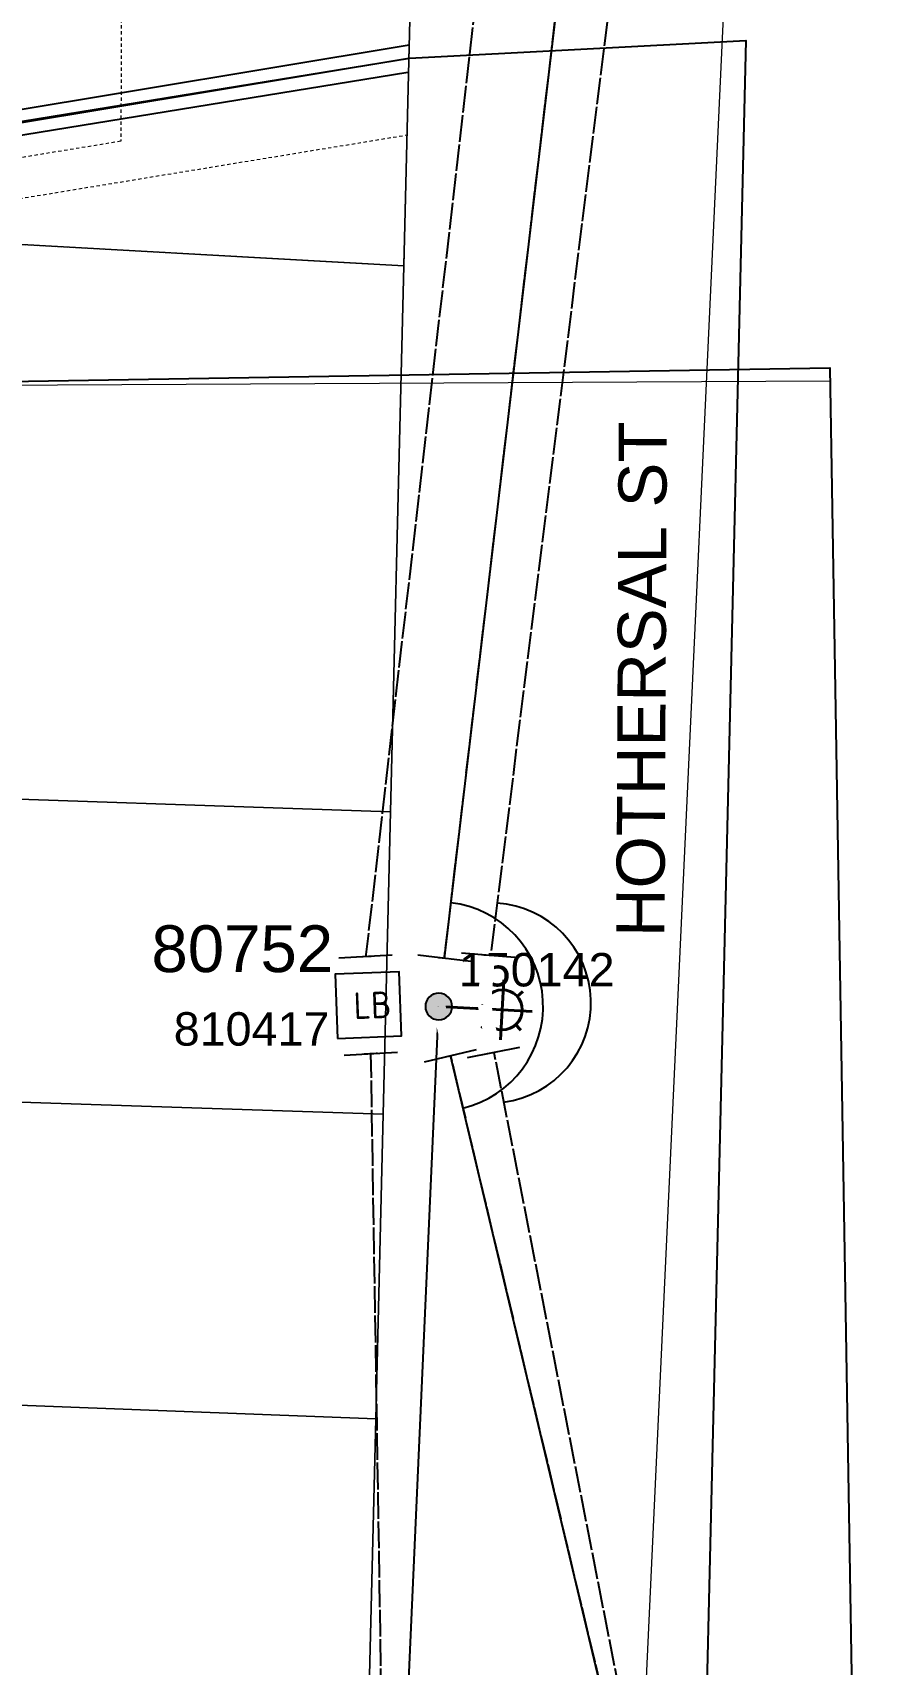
# Model space of a CAD drawing. Header units: metres. Extents: x 299415 to 303661, y 6161831 to 6163370.
# Drawn here: x 303184.9 to 303216.8, y 6162319.7 to 6162380.7 of the extents above; entities that cross this region are included whole.
import ezdxf
from ezdxf.enums import TextEntityAlignment as Align

# ---------------------------------------------------------------- set-up
doc = ezdxf.new("R2010")
doc.units = ezdxf.units.M
for name, pattern in [('Cable Exist OH', [1, 1, 0]), ('CHAIN', [6, 3, -1, 1, -1]), ('HIDDEN', [0.375, 0.25, -0.125]), ('HIDDEN2', [0.1875, 0.125, -0.0625])]:
    doc.linetypes.add(name, pattern=pattern)
doc.layers.get('0').update_dxf_attribs({"color": 6})
for name, color, linetype in [('_USER 02 POLENUMEXT', 7, 'Continuous'), ('_USER 08 SLIGHTNUMEXT', 7, 'Continuous'), ('_USER 16 DUCTLOCATION', 7, 'Continuous'), ('Equip_LV_NEW', 2, 'Continuous'), ('Equip_SP_HV_EXT', 7, 'Continuous'), ('Equip_SP_HV_NEW', 2, 'Continuous'), ('Equip_SP_SL_MOD', 3, 'Continuous'), ('Mains_HV_MOD', 3, 'Continuous'), ('Mains_HV_NEW_U97', 2, 'Continuous'), ('Mains_LV_MOD', 3, 'Continuous'), ('Mains_LV_NEW_T84', 2, 'Continuous'), ('OH_Details_SP_MISC', 7, 'Continuous'), ('SupportsOH_SP_TR_HV_LV_SL_MOD', 3, 'Continuous'), ('Trench_SP_NEW', 2, 'Continuous')]:
    doc.layers.add(name, color=color, linetype=linetype)
for name, color, linetype, lineweight in [('Cadastre Land Parcels_SP_EXT', 9, 'Continuous', 5), ('Cadastre Other Property_SP_EXT', 9, 'HIDDEN', 5), ('Cadastre Road Names_SP_HV_LV_SL_EXT', 9, 'Continuous', 5), ('Cadastre Roads_SP_EXT', 9, 'Continuous', 5)]:
    doc.layers.add(name, color=color, linetype=linetype, lineweight=lineweight)
doc.styles.add('iecARIAL', font='arial.ttf', dxfattribs={"height": 2})
doc.styles.add('POLE_LABEL', font='arial.ttf')
doc.styles.get("Standard").update_dxf_attribs({"font": 'arial.ttf'})
doc.linetypes.add('Cable New UG', pattern='A,7,-0.25,["x",Standard,S=2,R=0,X=0.2,Y=-0.8],-2.1', length=9.35)
doc.linetypes.add('Cable xx', pattern='A,7,-3.3,["XX",Standard,S=1.5,R=0,X=-2.54,Y=-0.8],-1', length=11.3)
doc.linetypes.add('IE Trench HV', pattern='A,7,-0.2,["/",Standard,S=3,R=0,X=0.6,Y=-1.4],-2.5', length=9.7)

# ---------------------------------------------------------------- blocks, each defined once
blk = doc.blocks.new('*U62')
at = {"lineweight": 40}
for p, q in [((3.37, 1.28), (3.74, 0.87)), ((4.86, 2), (4.63, -2.5)), ((0, 0), (3.25, -0.17)), ((6.28, 1.13), (5.86, 0.75)), ((2.5, -0.13), (6.99, -0.37)), ((3.21, -1.63), (3.63, -1.25)), ((6.13, -1.78), (5.75, -1.36))]:
    blk.add_line(p, q, dxfattribs=at)
blk.add_circle((4.75, -0.25), 1.5, dxfattribs=at)
for tag, p, height, flags in [('CONSTRUCTED_VOLTAGE', (0.98, -0.65), 0.2, 9), ('CONTROL_TYPE', (0.98, -0.85), 0.2, 9), ('LANTERN_PURPOSE', (0.98, -1.05), 0.2, 9), ('LANTERN_TYPE', (0.98, -1.25), 0.2, 9), ('LNUMBER', (2.18, -3.25), 2.5, 8), ('OPERATING_VOLTAGE', (0.98, -1.65), 0.2, 9), ('ORIENTATION', (0.98, -1.85), 0.2, 9), ('OWNED_BY', (0.98, -2.05), 0.2, 9), ('STATE', (0.98, -2.25), 0.2, 9), ('NO_PHASES', (0.98, -1.45), 0.2, 9), ('USAGE', (0.98, -2.45), 0.2, 9), ('CEXIST', (0.98, -2.65), 0.2, 9), ('CNEW', (0.98, -2.85), 0.2, 9), ('CNUMBER', (0.98, -3.05), 0.2, 9), ('CREMOVE', (0.98, -3.25), 0.2, 9), ('CREPLACE', (0.98, -3.45), 0.2, 9), ('LKINGHEIGHT', (0.98, -3.65), 0.2, 9), ('LBRACKET', (0.98, -3.85), 0.2, 9), ('LBRACKETVOCAB', (0.98, -4.05), 0.2, 9), ('LCATEGORY', (0.98, -4.25), 0.2, 9), ('LCHARGE1', (0.98, -4.45), 0.2, 9), ('LCHARGE1PERCENT', (0.98, -4.65), 0.2, 9), ('LCHARGE2', (0.98, -4.85), 0.2, 9), ('LCHARGE2PERCENT', (0.98, -5.05), 0.2, 9), ('LCHARGE3', (0.98, -5.25), 0.2, 9), ('LCHARGE3PERCENT', (0.98, -5.45), 0.2, 9), ('LEXIST', (0.98, -5.65), 0.2, 9), ('LLAMP', (0.98, -5.85), 0.2, 9), ('LLAMPVOCAB', (0.98, -6.05), 0.2, 9), ('LMAST', (0.98, -6.25), 0.2, 9), ('LMASTVOCAB', (0.98, -6.45), 0.2, 9), ('LNEW', (0.98, -6.65), 0.2, 9), ('LANTNUMBER', (0.98, -6.85), 0.2, 9), ('LOUTREACH', (0.98, -7.25), 0.2, 9), ('LOUTREACHVOCAB', (0.98, -7.45), 0.2, 9), ('LRATECODE', (0.98, -7.65), 0.2, 9), ('LREMOVE', (0.98, -7.85), 0.2, 9), ('LREPLACE', (0.98, -8.05), 0.2, 9), ('LTYPE', (0.98, -8.25), 0.2, 9), ('LTYPEVOCAB', (0.98, -8.45), 0.2, 9), ('LEGEND', (0.98, -8.65), 0.2, 9), ('STREETNAME', (0.98, -9.25), 0.2, 9), ('SUBURB', (0.98, -9.45), 0.2, 1), ('LOCATION', (0.98, -8.85), 0.2, 9), ('NOTES', (0.98, -9.05), 0.2, 9)]:
    blk.add_attdef(tag, p, '', height=height, dxfattribs=dict(flags=flags))
at = {"layer": '_USER 08 SLIGHTNUMEXT', "style": 'iecARIAL', "flags": 8}
blk.add_attdef('ASSET_NUM', (1.5, 1.5), '', height=2.5, dxfattribs=at)
blk = doc.blocks.new('POLE_EXT')
blk.add_hatch(color=256).paths.add_polyline_path([(-1, 0, 1), (1, 0, 1)])
blk.add_lwpolyline([(-1, 0, 1), (1, 0, 1)], format="xyb", close=True)
for tag, height, flags, p in [('pNumber', 2.5, 8, (-17.84, 2.07)), ('OWNED_BY', 0.2, 9, (1.35, -0.4)), ('SPECIAL_USE', 0.2, 9, (1.35, -0.8)), ('STATE', 0.2, 9, (1.35, -1)), ('PARENT', 0.2, 9, (1.35, -0.6)), ('USAGE', 0.2, 9, (1.35, -1.2)), ('cLV', 0.2, 9, (1.35, -1.4)), ('hDepth', 0.2, 9, (1.35, -1.6)), ('hDia', 0.2, 9, (1.35, -1.8)), ('cHV', 0.2, 9, (1.35, -2)), ('LBRACKET', 0.2, 9, (1.35, -2.2)), ('LExisting', 0.2, 9, (1.35, -2.4)), ('cLinedev', 0.2, 9, (1.35, -3.4)), ('LANTNUMBER', 0.2, 9, (1.35, -2.6)), ('LOther', 0.2, 9, (1.35, -2.8)), ('LRemove', 0.2, 9, (1.35, -3)), ('LEGEND', 0.2, 9, (1.35, -3.2)), ('LOCATION', 0.2, 9, (1.35, -3.6)), ('pExisting', 0.2, 9, (1.35, -3.8)), ('pFooting', 0.2, 9, (1.35, -4.4)), ('pNew', 0.2, 9, (1.35, -4.6)), ('PFNUMBER', 0.2, 9, (1.35, -4)), ('NEWPFNUMBER', 0.2, 9, (1.35, -4.2)), ('pRelocate', 0.2, 9, (1.35, -5)), ('pRemove', 0.2, 9, (1.35, -5.2)), ('pReplace', 0.2, 9, (1.35, -5.4)), ('pStay', 0.2, 9, (1.35, -5.6)), ('pType', 0.2, 9, (1.35, -5.8)), ('cspan', 0.2, 9, (1.35, -6)), ('STREETNAME', 0.2, 9, (1.35, -6.2)), ('SUBURB', 0.2, 9, (1.35, -6.4)), ('OPERATED_BY', 0.2, 9, (1.36, -7.01)), ('NOTES', 0.2, 9, (1.35, -6.6)), ('MAINTAINED_BY', 0.2, 9, (1.36, -6.81))]:
    blk.add_attdef(tag, text='', height=height, dxfattribs=dict(flags=flags)).set_placement(p, align=Align.MIDDLE_LEFT)
at = {"style": 'POLE_LABEL', "flags": 9}
for tag, p in [('STRUCTURE_PLANT_NUMBER', (1.35, 0.03)), ('STREET_CODE', (1.35, -0.2))]:
    blk.add_attdef(tag, text='', height=0.2, dxfattribs=at).set_placement(p, align=Align.MIDDLE_LEFT)
at = {"flags": 1}
blk.add_attdef('Z', (1.35, -7.33), '', height=0.2, dxfattribs=at)
at = {"layer": '_USER 02 POLENUMEXT', "style": 'POLE_LABEL', "flags": 8}
blk.add_attdef('ASSET_NUM', text='', height=2.5, dxfattribs=at).set_placement((2, 2), align=Align.MIDDLE_LEFT)
blk = doc.blocks.new('*U58')
blk.add_lwpolyline([(-7.66, -2.09), (-2.86, -2.09), (-2.86, 2.71), (-7.66, 2.71)], close=True)
at = {"insert": (-6.36, 1.29), "char_height": 2, "width": 2.9628, "attachment_point": 1}
blk.add_mtext('{\\Fisocp|c0;LB}', dxfattribs=at)
for tag, height, flags, p in [('ASSET_NUM', 2.5, 8, (2, 2)), ('STREET_CODE', 0.2, 9, (1.5, 0)), ('ACTUAL_STATUS', 0.2, 9, (1.5, -0.2)), ('CONSTRUCTED_VOLTAGE', 0.2, 9, (1.5, -0.4)), ('OPERATING_VOLTAGE', 0.2, 9, (1.5, -0.8)), ('ORIENTATION', 0.2, 9, (1.5, -1)), ('OWNED_BY', 0.2, 9, (1.5, -1.2)), ('NO_PHASES', 0.2, 9, (1.5, -0.6)), ('OPERATED_BY', 0.2, 9, (1.5, -1.4)), ('STATE', 0.2, 9, (1.5, -1.8)), ('SWITCH_TYPE', 0.2, 9, (1.5, -2)), ('MAINTAINED_BY', 0.2, 9, (1.5, -1.6)), ('USAGE', 0.2, 9, (1.5, -2.2)), ('LEGEND', 0.2, 9, (1.5, -2.4)), ('STREETNAME', 0.2, 9, (1.5, -2.8)), ('SUBURB', 0.2, 9, (1.5, -3)), ('Z', 0.2, 1, (1.5, -3.6)), ('LOCATION', 0.2, 9, (1.5, -2.6)), ('NOTES', 0.2, 9, (1.5, -3.2)), ('LABEL_ALIGNMENT', 0.2, 9, (1.5, -3.4))]:
    blk.add_attdef(tag, text='', height=height, dxfattribs=dict(flags=flags)).set_placement(p, align=Align.MIDDLE_LEFT)
blk = doc.blocks.new('HV_End Shackle_NEW')
for tag, flags, p in [('CONNECTOR_TYPE', 9, (1.5, 0)), ('OPERATING_VOLTAGE', 9, (1.5, -0.6)), ('CONSTRUCTED_VOLTAGE', 9, (1.5, -0.2)), ('NO_PHASES', 9, (1.5, -0.4)), ('ORIENTATION', 9, (1.5, -0.8)), ('OWNED_BY', 9, (1.5, -1)), ('OPERATED_BY', 9, (1.5, -1.2)), ('STATE', 9, (1.5, -1.6)), ('USAGE', 9, (1.5, -1.8)), ('MAINTAINED_BY', 9, (1.5, -1.4)), ('Z', 1, (1.5, -2.2)), ('NOTES', 9, (1.5, -2))]:
    blk.add_attdef(tag, text='', height=0.2, dxfattribs=dict(flags=flags)).set_placement(p, align=Align.MIDDLE_LEFT)
blk.add_wipeout([(-0.253, 0), (-0.253, 1.815), (0.253, 1.815), (0.253, 0)])
blk.add_line((1, 1.815), (-1, 1.815))
blk = doc.blocks.new('*U100')
for tag, flags, p in [('CONNECTOR_TYPE', 9, (1.5, 0)), ('OPERATING_VOLTAGE', 9, (1.5, -0.6)), ('CONSTRUCTED_VOLTAGE', 9, (1.5, -0.2)), ('NO_PHASES', 9, (1.5, -0.4)), ('ORIENTATION', 9, (1.5, -0.8)), ('OWNED_BY', 9, (1.5, -1)), ('OPERATED_BY', 9, (1.5, -1.2)), ('STATE', 9, (1.5, -1.6)), ('USAGE', 9, (1.5, -1.8)), ('MAINTAINED_BY', 9, (1.5, -1.4)), ('Z', 1, (1.5, -2.2)), ('NOTES', 9, (1.5, -2))]:
    blk.add_attdef(tag, text='', height=0.2, dxfattribs=dict(flags=flags)).set_placement(p, align=Align.MIDDLE_LEFT)
blk.add_wipeout([(-0.25, 0.035), (0.002, 1.85), (0.503, 1.781), (0.25, -0.035)])
blk.add_line((1.243, 1.677), (-0.738, 1.953))
blk = doc.blocks.new('*U101')
for tag, flags, p in [('CONNECTOR_TYPE', 9, (1.5, 0)), ('OPERATING_VOLTAGE', 9, (1.5, -0.6)), ('CONSTRUCTED_VOLTAGE', 9, (1.5, -0.2)), ('NO_PHASES', 9, (1.5, -0.4)), ('ORIENTATION', 9, (1.5, -0.8)), ('OWNED_BY', 9, (1.5, -1)), ('OPERATED_BY', 9, (1.5, -1.2)), ('STATE', 9, (1.5, -1.6)), ('USAGE', 9, (1.5, -1.8)), ('MAINTAINED_BY', 9, (1.5, -1.4)), ('Z', 1, (1.5, -2.2)), ('NOTES', 9, (1.5, -2))]:
    blk.add_attdef(tag, text='', height=0.2, dxfattribs=dict(flags=flags)).set_placement(p, align=Align.MIDDLE_LEFT)
blk.add_wipeout([(-0.25, -0.035), (-0.503, 1.78), (-0.002, 1.85), (0.25, 0.035)])
blk.add_line((0.738, 1.953), (-1.243, 1.677))
blk = doc.blocks.new('LV_End Shackle_NEW')
for tag, flags, p in [('CONNECTOR_TYPE', 9, (1.5, 0)), ('OPERATING_VOLTAGE', 9, (1.5, -0.6)), ('CONSTRUCTED_VOLTAGE', 9, (1.5, -0.2)), ('NO_PHASES', 9, (1.5, -0.4)), ('ORIENTATION', 9, (1.5, -0.8)), ('OWNED_BY', 9, (1.5, -1)), ('OPERATED_BY', 9, (1.5, -1.2)), ('STATE', 9, (1.5, -1.6)), ('USAGE', 9, (1.5, -1.8)), ('MAINTAINED_BY', 9, (1.5, -1.4)), ('Z', 1, (1.5, -2.2)), ('NOTES', 9, (1.5, -2))]:
    blk.add_attdef(tag, text='', height=0.2, dxfattribs=dict(flags=flags)).set_placement(p, align=Align.MIDDLE_LEFT)
blk.add_wipeout([(-0.253, 0), (-0.253, 1.815), (0.253, 1.815), (0.253, 0)])
blk.add_line((1, 1.815), (-1, 1.815))
blk = doc.blocks.new('*U117')
for tag, flags, p in [('CONNECTOR_TYPE', 9, (1.5, 0)), ('OPERATING_VOLTAGE', 9, (1.5, -0.6)), ('CONSTRUCTED_VOLTAGE', 9, (1.5, -0.2)), ('NO_PHASES', 9, (1.5, -0.4)), ('ORIENTATION', 9, (1.5, -0.8)), ('OWNED_BY', 9, (1.5, -1)), ('OPERATED_BY', 9, (1.5, -1.2)), ('STATE', 9, (1.5, -1.6)), ('USAGE', 9, (1.5, -1.8)), ('MAINTAINED_BY', 9, (1.5, -1.4)), ('Z', 1, (1.5, -2.2)), ('NOTES', 9, (1.5, -2))]:
    blk.add_attdef(tag, text='', height=0.2, dxfattribs=dict(flags=flags)).set_placement(p, align=Align.MIDDLE_LEFT)
blk.add_wipeout([(-0.243, -0.069), (-0.761, 1.745), (-0.275, 1.885), (0.243, 0.069)])
blk.add_line((0.444, 2.089), (-1.48, 1.54))

msp = doc.modelspace()

# ---------------------------------------------------------------- linework, layer by layer
at = {"layer": '_USER 16 DUCTLOCATION'}
for p, q in [((303175.501, 6162376.372), (303198.958, 6162380.278)), ((303176.055, 6162375.535), (303198.908, 6162379.255))]:
    msp.add_line(p, q, dxfattribs=at)
at = {"layer": 'Cadastre Land Parcels_SP_EXT', "linetype": 'Continuous'}
msp.add_lwpolyline([(303150.265, 6162357.681), (303160.595, 6162364.175), (303181.329, 6162372.978), (303198.756, 6162372.014), (303198.756, 6162372.014), (303199.094, 6162385.822), (303188.133, 6162384.799), (303177.493, 6162381.587), (303147.257, 6162362.78)], dxfattribs=at)
for points in [[(303198.756, 6162372.014), (303181.329, 6162372.978), (303160.595, 6162364.175), (303160.221, 6162352.884), (303198.261, 6162351.591), (303198.536, 6162362.914), (303198.756, 6162372.014)], [(303198.261, 6162351.591), (303160.221, 6162352.884), (303159.945, 6162341.538), (303197.985, 6162340.278), (303198.261, 6162351.591)], [(303159.566, 6162330.347), (303197.71, 6162328.89), (303197.985, 6162340.278), (303159.945, 6162341.538), (303159.761, 6162336.144), (303159.566, 6162330.347)], [(303197.71, 6162328.89), (303159.566, 6162330.347), (303159.293, 6162319.032), (303197.433, 6162317.775), (303197.71, 6162328.89)]]:
    msp.add_lwpolyline(points, close=True, dxfattribs=at)
at = {"layer": 'Cadastre Other Property_SP_EXT', "linetype": 'HIDDEN2'}
msp.add_lwpolyline([(303139.379, 6162264.717), (303152.332, 6162282.943), (303155.65, 6162280.533), (303158.286, 6162284.013), (303158.286, 6162284.013, -0.000078), (303159.851, 6162338.337), (303159.851, 6162338.337), (303160.221, 6162352.884), (303160.595, 6162364.185), (303181.329, 6162372.978), (303198.756, 6162372.014), (303199.094, 6162385.822), (303188.199, 6162384.832), (303177.493, 6162381.587), (303147.257, 6162362.78), (303102.456, 6162347.426), (303062.714, 6162333.291), (303044.128, 6162312.116), (303052.488, 6162290.779), (303067.42, 6162271.361), (303076.901, 6162264.353), (303098.463, 6162294.091), (303139.379, 6162264.717)], format="xyb", close=True, dxfattribs=at)
msp.add_lwpolyline([(303199.095, 6162385.822), (303188.199, 6162384.832), (303188.171, 6162376.67), (303176.107, 6162374.691), (303158.371, 6162364.97), (303157.993, 6162362.539), (303159.676, 6162363.597), (303159.74, 6162364.01), (303176.603, 6162373.252), (303198.876, 6162376.906), (303199.095, 6162385.822)], close=True, dxfattribs=at)
at = {"layer": 'Cadastre Roads_SP_EXT', "linetype": 'Continuous'}
msp.add_lwpolyline([(303206.894, 6162299.012), (303211.162, 6162391.027), (303211.162, 6162391.027), (303213.105, 6162406.377), (303206.6, 6162396.834), (303199.094, 6162385.822), (303198.756, 6162372.014), (303198.536, 6162362.914), (303198.261, 6162351.591), (303197.985, 6162340.278), (303197.71, 6162328.89), (303197.433, 6162317.775)], dxfattribs=at)
at = {"layer": 'Mains_HV_MOD', "linetype": 'Cable Exist OH'}
for points in [[(303197.326, 6162346.055), (303202.582, 6162391.698), (303234.547, 6162437.218), (303249.684, 6162455.69)], [(303207.464, 6162389.961), (303201.77, 6162344.393), (303209.916, 6162302.905)], [(303198.186, 6162302.052), (303197.526, 6162342.549)]]:
    msp.add_lwpolyline(points, dxfattribs=at)
at = {"layer": 'Mains_HV_NEW_U97', "color": 2, "linetype": 'Cable xx', "lineweight": 0, "ltscale": 1.5, "flags": 128}
msp.add_lwpolyline([(303164.034, 6162357.099), (303166.514, 6162367.462), (303214.703, 6162367.709), (303215.698, 6162307.315), (303209.916, 6162302.905)], dxfattribs=at)
at = {"layer": 'Mains_LV_MOD', "linetype": 'Cable Exist OH'}
for points in [[(303200.061, 6162344.31), (303205.585, 6162391.097)], [(303200.061, 6162344.31), (303209.916, 6162302.905)]]:
    msp.add_lwpolyline(points, dxfattribs=at)
at = {"layer": 'OH_Details_SP_MISC', "color": 7, "linetype": 'Continuous', "flags": 128}
for points in [[(303198.186, 6162302.052), (303200.061, 6162344.31), (303205.587, 6162391.1), (303236.284, 6162435.674)], [(303209.916, 6162302.905), (303200.061, 6162344.31), (303205.585, 6162391.097), (303236.283, 6162435.671)]]:
    msp.add_lwpolyline(points, dxfattribs=at)
at = {"layer": 'Trench_SP_NEW', "linetype": 'IE Trench HV', "flags": 128}
for points in [[(303198.968, 6162379.772), (303211.549, 6162380.434), (303209.735, 6162304.231)], [(303156.55, 6162361.632), (303156.716, 6162365.549), (303175.9, 6162376.03), (303198.968, 6162379.772)]]:
    msp.add_lwpolyline(points, dxfattribs=at)

# ---------------------------------------------------------------- block references
at = {"layer": 'Equip_SP_SL_MOD'}
ref = msp.add_blockref('*U62', (303200.061, 6162344.31), dxfattribs=dict(at, xscale=0.5, yscale=0.5, zscale=0.5))
ref.add_attrib('ASSET_NUM', '150142', (303200.811, 6162345.06), dxfattribs={"layer": '_USER 08 SLIGHTNUMEXT', "height": 1.25, "style": 'iecARIAL'})

# ---------------------------------------------------------------- texts
at = {"layer": 'Cadastre Road Names_SP_HV_LV_SL_EXT'}
msp.add_text('HOTHERSAL ST', height=1.8, rotation=89.7227, dxfattribs=at).set_placement((303208.502, 6162346.904))

# ---------------------------------------------------------------- next in the draw order: block references
at = {"layer": 'Equip_SP_HV_NEW', "linetype": 'Cable New UG', "lineweight": 0, "rotation": 3.45153452864162}
for name, p in [('HV_End Shackle_NEW', (303197.428, 6162344.361)), ('*U100', (303201.769, 6162344.393))]:
    msp.add_blockref(name, p, dxfattribs=at)

# ---------------------------------------------------------------- next in the draw order: block references
at = {"layer": 'Equip_SP_HV_NEW', "linetype": 'Cable New UG', "lineweight": 0, "rotation": 183.0879770297234}
for name, p in [('HV_End Shackle_NEW', (303197.428, 6162344.361)), ('*U101', (303201.769, 6162344.393))]:
    msp.add_blockref(name, p, dxfattribs=at)

# ---------------------------------------------------------------- next in the draw order: linework, layer by layer
at = {"layer": 'Mains_HV_MOD'}
msp.add_arc((303202.017, 6162344.442), 3.736, 277.24816, 86.54514, dxfattribs=at)
at = {"layer": 'Mains_LV_NEW_T84', "color": 2, "linetype": 'Cable New UG', "flags": 128}
msp.add_lwpolyline([(303163.304, 6162347.277), (303163.218, 6162343.989), (303172.08, 6162343.989), (303171.96, 6162367.49), (303214.695, 6162368.194), (303215.698, 6162307.315), (303209.916, 6162302.905)], dxfattribs=at)

# ---------------------------------------------------------------- next in the draw order: block references
at = {"layer": 'Equip_SP_HV_EXT'}
ref = msp.add_blockref('*U58', (303200.061, 6162344.31), dxfattribs=dict(at, xscale=0.5, yscale=0.5, zscale=0.5, rotation=2.208394743245604))
ref.add_attrib('ASSET_NUM', '80752', dxfattribs={"layer": '0', "height": 1.75}).set_placement((303196.112, 6162346.47), align=Align.MIDDLE_RIGHT)

# ---------------------------------------------------------------- next in the draw order: block references
at = {"layer": 'Equip_LV_NEW', "rotation": 353.2666034743669}
msp.add_blockref('LV_End Shackle_NEW', (303200.061, 6162344.31), dxfattribs=at)

# ---------------------------------------------------------------- next in the draw order: linework, layer by layer
at = {"layer": '_USER 16 DUCTLOCATION', "linetype": 'CHAIN', "ltscale": 5, "flags": 128}
msp.add_lwpolyline([(303198.946, 6162379.769), (303175.666, 6162375.893), (303157.491, 6162365.961), (303153.709, 6162363.895), (303117.155, 6162343.92)], dxfattribs=at)

# ---------------------------------------------------------------- next in the draw order: block references
at = {"layer": 'Equip_LV_NEW', "rotation": 177.4596906274733}
msp.add_blockref('*U117', (303200.061, 6162344.31), dxfattribs=at)

# ---------------------------------------------------------------- next in the draw order: linework, layer by layer
at = {"layer": 'Mains_LV_MOD'}
msp.add_arc((303200.061, 6162344.31), 3.906, 283.38873, 83.26604, dxfattribs=at)

# ---------------------------------------------------------------- next in the draw order: block references
at = {"layer": 'SupportsOH_SP_TR_HV_LV_SL_MOD'}
ref = msp.add_blockref('POLE_EXT', (303200.061, 6162344.31), dxfattribs=dict(at, xscale=0.5, yscale=0.5, zscale=0.5))
ref.add_attrib('ASSET_NUM', '810417', dxfattribs={"layer": '_USER 02 POLENUMEXT', "height": 1.25, "style": 'POLE_LABEL'}).set_placement((303190.147, 6162343.471), align=Align.MIDDLE_LEFT)

doc.saveas('drawing.dxf')
